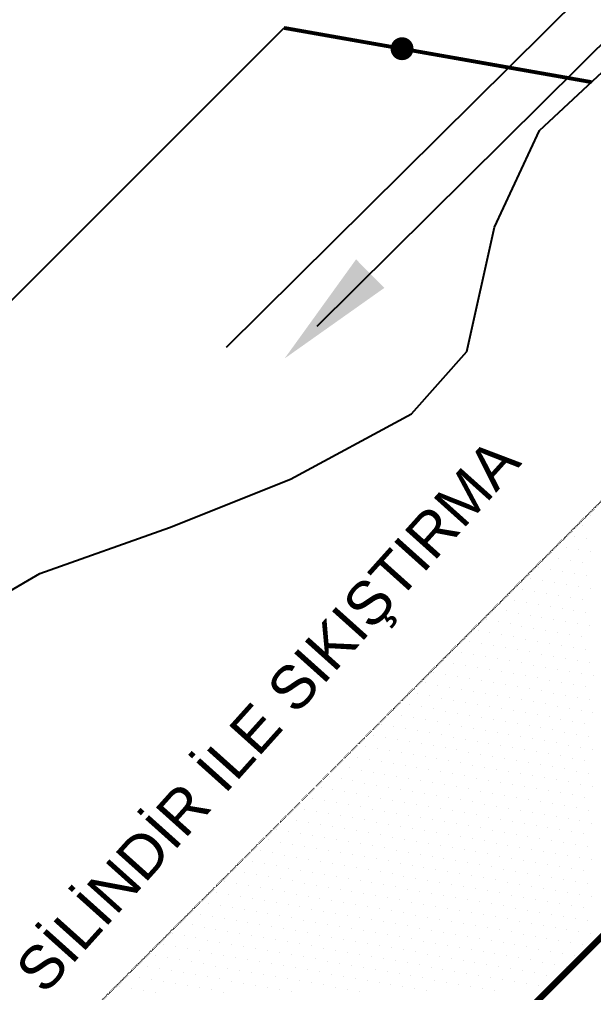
# Model space of a CAD drawing. Header units: millimetres. Extents: x -2888 to 18917, y -816 to 5133.
# Drawn here: x 17464.5 to 17613.2, y 3147.6 to 3399.7 of the extents above; entities that cross this region are included whole.
import ezdxf

# ---------------------------------------------------------------- set-up
doc = ezdxf.new("R2010")
doc.units = ezdxf.units.MM
doc.linetypes.add('PUNTEGGIATA', pattern=[0.25, 0, -0.25])
doc.layers.add('GRI_R_254', color=254, linetype='Continuous')
doc.styles.add('ARIAL', font='arial.ttf', dxfattribs={"width": 0.8})

# ---------------------------------------------------------------- blocks, each defined once
blk = doc.blocks.new('*X49')
at = {"color": 0}
for p, q in [((40.4101, 79.2934), (40.4101, 79.2934)), ((40.3784, 79.2506), (40.3784, 79.2506)), ((40.3467, 79.2078), (40.3467, 79.2078)), ((40.3936, 79.1996), (40.3936, 79.1996)), ((40.315, 79.1651), (40.315, 79.1651)), ((40.3619, 79.1568), (40.3619, 79.1568)), ((40.2363, 79.1306), (40.2363, 79.1306)), ((40.2833, 79.1223), (40.2833, 79.1223)), ((40.4088, 79.1485), (40.4088, 79.1485)), ((40.2046, 79.0878), (40.2046, 79.0878)), ((40.2515, 79.0795), (40.2515, 79.0795)), ((40.3302, 79.114), (40.3302, 79.114)), ((40.3771, 79.1058), (40.3771, 79.1058)), ((40.1729, 79.045), (40.1729, 79.045)), ((40.2984, 79.0713), (40.2984, 79.0713)), ((40.3453, 79.063), (40.3453, 79.063)), ((40.3922, 79.0547), (40.3922, 79.0547)), ((40.2198, 79.0368), (40.2198, 79.0368)), ((40.2667, 79.0285), (40.2667, 79.0285)), ((40.3136, 79.0202), (40.3136, 79.0202)), ((40.3605, 79.012), (40.3605, 79.012)), ((40.4074, 79.0037), (40.4074, 79.0037)), ((40.1412, 79.0023), (40.1412, 79.0023)), ((40.1881, 78.994), (40.1881, 78.994)), ((40.235, 78.9857), (40.235, 78.9857)), ((40.2819, 78.9775), (40.2819, 78.9775)), ((40.3288, 78.9692), (40.3288, 78.9692)), ((40.1095, 78.9595), (40.1095, 78.9595)), ((40.1564, 78.9512), (40.1564, 78.9512)), ((40.2033, 78.943), (40.2033, 78.943)), ((40.2502, 78.9347), (40.2502, 78.9347)), ((40.2971, 78.9264), (40.2971, 78.9264)), ((40.3757, 78.9609), (40.3757, 78.9609)), ((40.0308, 78.925), (40.0308, 78.925)), ((40.0777, 78.9167), (40.0777, 78.9167)), ((40.1246, 78.9085), (40.1246, 78.9085)), ((40.1715, 78.9002), (40.1715, 78.9002)), ((40.2184, 78.8919), (40.2184, 78.8919)), ((40.344, 78.9182), (40.344, 78.9182)), ((40.3909, 78.9099), (40.3909, 78.9099)), ((39.9991, 78.8822), (39.9991, 78.8822)), ((40.046, 78.874), (40.046, 78.874)), ((40.0929, 78.8657), (40.0929, 78.8657)), ((40.1398, 78.8574), (40.1398, 78.8574)), ((40.2654, 78.8837), (40.2654, 78.8837)), ((40.3123, 78.8754), (40.3123, 78.8754)), ((40.3592, 78.8671), (40.3592, 78.8671)), ((40.4061, 78.8589), (40.4061, 78.8589)), ((39.9674, 78.8395), (39.9674, 78.8395)), ((40.0143, 78.8312), (40.0143, 78.8312)), ((40.0612, 78.8229), (40.0612, 78.8229)), ((40.1081, 78.8147), (40.1081, 78.8147)), ((40.1867, 78.8492), (40.1867, 78.8492)), ((40.2336, 78.8409), (40.2336, 78.8409)), ((40.2805, 78.8326), (40.2805, 78.8326)), ((40.3274, 78.8244), (40.3274, 78.8244)), ((40.3743, 78.8161), (40.3743, 78.8161)), ((39.9357, 78.7967), (39.9357, 78.7967)), ((39.9826, 78.7884), (39.9826, 78.7884)), ((40.0295, 78.7802), (40.0295, 78.7802)), ((40.155, 78.8064), (40.155, 78.8064)), ((40.2019, 78.7981), (40.2019, 78.7981)), ((40.2488, 78.7899), (40.2488, 78.7899)), ((40.2957, 78.7816), (40.2957, 78.7816)), ((40.3426, 78.7733), (40.3426, 78.7733)), ((39.904, 78.7539), (39.904, 78.7539)), ((39.9509, 78.7457), (39.9509, 78.7457)), ((39.9978, 78.7374), (39.9978, 78.7374)), ((40.0764, 78.7719), (40.0764, 78.7719)), ((40.1233, 78.7636), (40.1233, 78.7636)), ((40.1702, 78.7554), (40.1702, 78.7554)), ((40.2171, 78.7471), (40.2171, 78.7471)), ((40.264, 78.7388), (40.264, 78.7388)), ((40.3895, 78.7651), (40.3895, 78.7651)), ((39.8253, 78.7195), (39.8253, 78.7195)), ((39.8722, 78.7112), (39.8722, 78.7112)), ((39.9191, 78.7029), (39.9191, 78.7029)), ((40.0447, 78.7291), (40.0447, 78.7291)), ((40.0916, 78.7209), (40.0916, 78.7209)), ((40.1385, 78.7126), (40.1385, 78.7126)), ((40.1854, 78.7043), (40.1854, 78.7043)), ((40.3109, 78.7306), (40.3109, 78.7306)), ((40.3578, 78.7223), (40.3578, 78.7223)), ((40.4047, 78.714), (40.4047, 78.714)), ((39.7936, 78.6767), (39.7936, 78.6767)), ((39.8405, 78.6684), (39.8405, 78.6684)), ((39.8874, 78.6601), (39.8874, 78.6601)), ((39.966, 78.6946), (39.966, 78.6946)), ((40.0129, 78.6864), (40.0129, 78.6864)), ((40.0598, 78.6781), (40.0598, 78.6781)), ((40.1067, 78.6698), (40.1067, 78.6698)), ((40.1536, 78.6616), (40.1536, 78.6616)), ((40.2323, 78.6961), (40.2323, 78.6961)), ((40.2792, 78.6878), (40.2792, 78.6878)), ((40.3261, 78.6795), (40.3261, 78.6795)), ((40.373, 78.6712), (40.373, 78.6712)), ((40.4199, 78.663), (40.4199, 78.663)), ((39.7619, 78.6339), (39.7619, 78.6339)), ((39.8088, 78.6256), (39.8088, 78.6256)), ((39.9343, 78.6519), (39.9343, 78.6519)), ((39.9812, 78.6436), (39.9812, 78.6436)), ((40.0281, 78.6353), (40.0281, 78.6353)), ((40.075, 78.6271), (40.075, 78.6271)), ((40.2006, 78.6533), (40.2006, 78.6533)), ((40.2475, 78.645), (40.2475, 78.645)), ((40.2944, 78.6368), (40.2944, 78.6368)), ((40.3413, 78.6285), (40.3413, 78.6285)), ((39.7302, 78.5912), (39.7302, 78.5912)), ((39.7771, 78.5829), (39.7771, 78.5829)), ((39.8557, 78.6174), (39.8557, 78.6174)), ((39.9026, 78.6091), (39.9026, 78.6091)), ((39.9495, 78.6008), (39.9495, 78.6008)), ((39.9964, 78.5926), (39.9964, 78.5926)), ((40.0433, 78.5843), (40.0433, 78.5843)), ((40.1219, 78.6188), (40.1219, 78.6188)), ((40.1688, 78.6105), (40.1688, 78.6105)), ((40.2157, 78.6023), (40.2157, 78.6023)), ((40.2626, 78.594), (40.2626, 78.594)), ((40.3095, 78.5857), (40.3095, 78.5857)), ((40.3882, 78.6202), (40.3882, 78.6202)), ((39.6985, 78.5484), (39.6985, 78.5484)), ((39.824, 78.5746), (39.824, 78.5746)), ((39.8709, 78.5663), (39.8709, 78.5663)), ((39.9178, 78.5581), (39.9178, 78.5581)), ((39.9647, 78.5498), (39.9647, 78.5498)), ((40.0902, 78.576), (40.0902, 78.576)), ((40.1371, 78.5678), (40.1371, 78.5678)), ((40.184, 78.5595), (40.184, 78.5595)), ((40.2309, 78.5512), (40.2309, 78.5512)), ((40.3564, 78.5774), (40.3564, 78.5774)), ((40.4033, 78.5692), (40.4033, 78.5692)), ((39.6198, 78.5139), (39.6198, 78.5139)), ((39.7454, 78.5401), (39.7454, 78.5401)), ((39.7923, 78.5318), (39.7923, 78.5318)), ((39.8392, 78.5236), (39.8392, 78.5236)), ((39.8861, 78.5153), (39.8861, 78.5153)), ((39.933, 78.507), (39.933, 78.507)), ((40.0116, 78.5415), (40.0116, 78.5415)), ((40.0585, 78.5333), (40.0585, 78.5333)), ((40.1054, 78.525), (40.1054, 78.525)), ((40.1523, 78.5167), (40.1523, 78.5167)), ((40.1992, 78.5085), (40.1992, 78.5085)), ((40.2778, 78.543), (40.2778, 78.543)), ((40.3247, 78.5347), (40.3247, 78.5347)), ((40.3716, 78.5264), (40.3716, 78.5264)), ((40.4185, 78.5181), (40.4185, 78.5181)), ((39.5881, 78.4711), (39.5881, 78.4711)), ((39.6667, 78.5056), (39.6667, 78.5056)), ((39.7136, 78.4974), (39.7136, 78.4974)), ((39.7605, 78.4891), (39.7605, 78.4891)), ((39.8074, 78.4808), (39.8074, 78.4808)), ((39.8543, 78.4725), (39.8543, 78.4725)), ((39.9799, 78.4988), (39.9799, 78.4988)), ((40.0268, 78.4905), (40.0268, 78.4905)), ((40.0737, 78.4822), (40.0737, 78.4822)), ((40.1206, 78.474), (40.1206, 78.474)), ((40.2461, 78.5002), (40.2461, 78.5002)), ((40.293, 78.4919), (40.293, 78.4919)), ((40.3399, 78.4836), (40.3399, 78.4836)), ((40.3868, 78.4754), (40.3868, 78.4754)), ((39.635, 78.4629), (39.635, 78.4629)), ((39.6819, 78.4546), (39.6819, 78.4546)), ((39.7288, 78.4463), (39.7288, 78.4463)), ((39.7757, 78.438), (39.7757, 78.438)), ((39.8226, 78.4298), (39.8226, 78.4298)), ((39.9012, 78.4643), (39.9012, 78.4643)), ((39.9481, 78.456), (39.9481, 78.456)), ((39.995, 78.4477), (39.995, 78.4477)), ((40.0419, 78.4395), (40.0419, 78.4395)), ((40.0888, 78.4312), (40.0888, 78.4312)), ((40.1675, 78.4657), (40.1675, 78.4657)), ((40.2144, 78.4574), (40.2144, 78.4574)), ((40.2613, 78.4491), (40.2613, 78.4491)), ((40.3082, 78.4409), (40.3082, 78.4409)), ((40.3551, 78.4326), (40.3551, 78.4326)), ((39.5564, 78.4284), (39.5564, 78.4284)), ((39.6033, 78.4201), (39.6033, 78.4201)), ((39.6502, 78.4118), (39.6502, 78.4118)), ((39.6971, 78.4035), (39.6971, 78.4035)), ((39.744, 78.3953), (39.744, 78.3953)), ((39.8695, 78.4215), (39.8695, 78.4215)), ((39.9164, 78.4132), (39.9164, 78.4132)), ((39.9633, 78.405), (39.9633, 78.405)), ((40.0102, 78.3967), (40.0102, 78.3967)), ((40.1357, 78.4229), (40.1357, 78.4229)), ((40.1827, 78.4147), (40.1827, 78.4147)), ((40.2296, 78.4064), (40.2296, 78.4064)), ((40.2765, 78.3981), (40.2765, 78.3981)), ((40.402, 78.4243), (40.402, 78.4243)), ((39.5247, 78.3856), (39.5247, 78.3856)), ((39.5716, 78.3773), (39.5716, 78.3773)), ((39.6185, 78.3691), (39.6185, 78.3691)), ((39.6654, 78.3608), (39.6654, 78.3608)), ((39.7909, 78.387), (39.7909, 78.387)), ((39.8378, 78.3787), (39.8378, 78.3787)), ((39.8847, 78.3705), (39.8847, 78.3705)), ((39.9316, 78.3622), (39.9316, 78.3622)), ((39.9785, 78.3539), (39.9785, 78.3539)), ((40.0571, 78.3884), (40.0571, 78.3884)), ((40.104, 78.3802), (40.104, 78.3802)), ((40.1509, 78.3719), (40.1509, 78.3719)), ((40.1978, 78.3636), (40.1978, 78.3636)), ((40.2447, 78.3553), (40.2447, 78.3553)), ((40.3234, 78.3898), (40.3234, 78.3898)), ((40.3703, 78.3816), (40.3703, 78.3816)), ((40.4172, 78.3733), (40.4172, 78.3733)), ((39.493, 78.3428), (39.493, 78.3428)), ((39.5399, 78.3346), (39.5399, 78.3346)), ((39.5868, 78.3263), (39.5868, 78.3263)), ((39.6337, 78.318), (39.6337, 78.318)), ((39.7123, 78.3525), (39.7123, 78.3525)), ((39.7592, 78.3442), (39.7592, 78.3442)), ((39.8061, 78.336), (39.8061, 78.336)), ((39.853, 78.3277), (39.853, 78.3277)), ((39.8999, 78.3194), (39.8999, 78.3194)), ((40.0254, 78.3457), (40.0254, 78.3457)), ((40.0723, 78.3374), (40.0723, 78.3374)), ((40.1192, 78.3291), (40.1192, 78.3291)), ((40.1661, 78.3208), (40.1661, 78.3208)), ((40.2916, 78.3471), (40.2916, 78.3471)), ((40.3385, 78.3388), (40.3385, 78.3388)), ((40.3854, 78.3305), (40.3854, 78.3305)), ((39.4143, 78.3083), (39.4143, 78.3083)), ((39.4612, 78.3001), (39.4612, 78.3001)), ((39.5081, 78.2918), (39.5081, 78.2918)), ((39.555, 78.2835), (39.555, 78.2835)), ((39.6806, 78.3097), (39.6806, 78.3097)), ((39.7275, 78.3015), (39.7275, 78.3015)), ((39.7744, 78.2932), (39.7744, 78.2932)), ((39.8213, 78.2849), (39.8213, 78.2849)), ((39.8682, 78.2767), (39.8682, 78.2767)), ((39.9468, 78.3112), (39.9468, 78.3112)), ((39.9937, 78.3029), (39.9937, 78.3029)), ((40.0406, 78.2946), (40.0406, 78.2946)), ((40.0875, 78.2864), (40.0875, 78.2864)), ((40.1344, 78.2781), (40.1344, 78.2781)), ((40.213, 78.3126), (40.213, 78.3126)), ((40.2599, 78.3043), (40.2599, 78.3043)), ((40.3068, 78.296), (40.3068, 78.296)), ((40.3537, 78.2878), (40.3537, 78.2878)), ((40.4006, 78.2795), (40.4006, 78.2795)), ((39.3826, 78.2656), (39.3826, 78.2656)), ((39.4295, 78.2573), (39.4295, 78.2573)), ((39.4764, 78.249), (39.4764, 78.249)), ((39.5233, 78.2408), (39.5233, 78.2408)), ((39.6019, 78.2752), (39.6019, 78.2752)), ((39.6488, 78.267), (39.6488, 78.267)), ((39.6957, 78.2587), (39.6957, 78.2587)), ((39.7426, 78.2504), (39.7426, 78.2504)), ((39.7895, 78.2422), (39.7895, 78.2422)), ((39.9151, 78.2684), (39.9151, 78.2684)), ((39.962, 78.2601), (39.962, 78.2601)), ((40.0089, 78.2519), (40.0089, 78.2519)), ((40.0558, 78.2436), (40.0558, 78.2436)), ((40.1813, 78.2698), (40.1813, 78.2698)), ((40.2282, 78.2615), (40.2282, 78.2615)), ((40.2751, 78.2533), (40.2751, 78.2533)), ((40.322, 78.245), (40.322, 78.245)), ((39.3509, 78.2228), (39.3509, 78.2228)), ((39.3978, 78.2145), (39.3978, 78.2145)), ((39.4447, 78.2063), (39.4447, 78.2063)), ((39.5702, 78.2325), (39.5702, 78.2325)), ((39.6171, 78.2242), (39.6171, 78.2242)), ((39.664, 78.2159), (39.664, 78.2159)), ((39.7109, 78.2077), (39.7109, 78.2077)), ((39.8364, 78.2339), (39.8364, 78.2339)), ((39.8833, 78.2256), (39.8833, 78.2256)), ((39.9302, 78.2174), (39.9302, 78.2174)), ((39.9771, 78.2091), (39.9771, 78.2091)), ((40.024, 78.2008), (40.024, 78.2008)), ((40.1027, 78.2353), (40.1027, 78.2353)), ((40.1496, 78.227), (40.1496, 78.227)), ((40.1965, 78.2188), (40.1965, 78.2188)), ((40.2434, 78.2105), (40.2434, 78.2105)), ((40.2903, 78.2022), (40.2903, 78.2022)), ((40.3689, 78.2367), (40.3689, 78.2367)), ((40.4158, 78.2285), (40.4158, 78.2285)), ((39.3192, 78.18), (39.3192, 78.18)), ((39.3661, 78.1718), (39.3661, 78.1718)), ((39.413, 78.1635), (39.413, 78.1635)), ((39.4916, 78.198), (39.4916, 78.198)), ((39.5385, 78.1897), (39.5385, 78.1897)), ((39.5854, 78.1814), (39.5854, 78.1814)), ((39.6323, 78.1732), (39.6323, 78.1732)), ((39.6792, 78.1649), (39.6792, 78.1649)), ((39.7578, 78.1994), (39.7578, 78.1994)), ((39.8047, 78.1911), (39.8047, 78.1911)), ((39.8516, 78.1829), (39.8516, 78.1829)), ((39.8985, 78.1746), (39.8985, 78.1746)), ((39.9454, 78.1663), (39.9454, 78.1663)), ((40.0709, 78.1925), (40.0709, 78.1925)), ((40.1179, 78.1843), (40.1179, 78.1843)), ((40.1648, 78.176), (40.1648, 78.176)), ((40.2117, 78.1677), (40.2117, 78.1677)), ((40.3372, 78.194), (40.3372, 78.194)), ((40.3841, 78.1857), (40.3841, 78.1857)), ((39.2874, 78.1373), (39.2874, 78.1373)), ((39.3343, 78.129), (39.3343, 78.129)), ((39.4599, 78.1552), (39.4599, 78.1552)), ((39.5068, 78.1469), (39.5068, 78.1469)), ((39.5537, 78.1387), (39.5537, 78.1387)), ((39.6006, 78.1304), (39.6006, 78.1304)), ((39.7261, 78.1566), (39.7261, 78.1566)), ((39.773, 78.1484), (39.773, 78.1484)), ((39.8199, 78.1401), (39.8199, 78.1401)), ((39.8668, 78.1318), (39.8668, 78.1318)), ((39.9137, 78.1236), (39.9137, 78.1236)), ((39.9923, 78.1581), (39.9923, 78.1581)), ((40.0392, 78.1498), (40.0392, 78.1498)), ((40.0861, 78.1415), (40.0861, 78.1415)), ((40.133, 78.1332), (40.133, 78.1332)), ((40.1799, 78.125), (40.1799, 78.125)), ((40.2586, 78.1595), (40.2586, 78.1595)), ((40.3055, 78.1512), (40.3055, 78.1512)), ((40.3524, 78.1429), (40.3524, 78.1429)), ((40.3993, 78.1347), (40.3993, 78.1347)), ((39.2088, 78.1028), (39.2088, 78.1028)), ((39.2557, 78.0945), (39.2557, 78.0945)), ((39.3026, 78.0862), (39.3026, 78.0862)), ((39.3812, 78.1207), (39.3812, 78.1207)), ((39.4281, 78.1125), (39.4281, 78.1125)), ((39.4751, 78.1042), (39.4751, 78.1042)), ((39.522, 78.0959), (39.522, 78.0959)), ((39.5689, 78.0876), (39.5689, 78.0876)), ((39.6475, 78.1221), (39.6475, 78.1221)), ((39.6944, 78.1139), (39.6944, 78.1139)), ((39.7413, 78.1056), (39.7413, 78.1056)), ((39.7882, 78.0973), (39.7882, 78.0973)), ((39.8351, 78.0891), (39.8351, 78.0891)), ((39.9606, 78.1153), (39.9606, 78.1153)), ((40.0075, 78.107), (40.0075, 78.107)), ((40.0544, 78.0987), (40.0544, 78.0987)), ((40.1013, 78.0905), (40.1013, 78.0905)), ((40.2268, 78.1167), (40.2268, 78.1167)), ((40.2737, 78.1084), (40.2737, 78.1084)), ((40.3206, 78.1002), (40.3206, 78.1002)), ((40.3675, 78.0919), (40.3675, 78.0919)), ((39.1771, 78.06), (39.1771, 78.06)), ((39.224, 78.0517), (39.224, 78.0517)), ((39.3495, 78.078), (39.3495, 78.078)), ((39.3964, 78.0697), (39.3964, 78.0697)), ((39.4433, 78.0614), (39.4433, 78.0614)), ((39.4902, 78.0531), (39.4902, 78.0531)), ((39.6158, 78.0794), (39.6158, 78.0794)), ((39.6627, 78.0711), (39.6627, 78.0711)), ((39.7096, 78.0628), (39.7096, 78.0628)), ((39.7565, 78.0546), (39.7565, 78.0546)), ((39.882, 78.0808), (39.882, 78.0808)), ((39.9289, 78.0725), (39.9289, 78.0725)), ((39.9758, 78.0642), (39.9758, 78.0642)), ((40.0227, 78.056), (40.0227, 78.056)), ((40.0696, 78.0477), (40.0696, 78.0477)), ((40.1482, 78.0822), (40.1482, 78.0822)), ((40.1951, 78.0739), (40.1951, 78.0739)), ((40.242, 78.0657), (40.242, 78.0657)), ((40.2889, 78.0574), (40.2889, 78.0574)), ((40.3358, 78.0491), (40.3358, 78.0491)), ((40.4144, 78.0836), (40.4144, 78.0836)), ((39.1454, 78.0172), (39.1454, 78.0172)), ((39.1923, 78.009), (39.1923, 78.009)), ((39.2709, 78.0435), (39.2709, 78.0435)), ((39.3178, 78.0352), (39.3178, 78.0352)), ((39.3647, 78.0269), (39.3647, 78.0269)), ((39.4116, 78.0186), (39.4116, 78.0186)), ((39.4585, 78.0104), (39.4585, 78.0104)), ((39.5371, 78.0449), (39.5371, 78.0449)), ((39.584, 78.0366), (39.584, 78.0366)), ((39.6309, 78.0283), (39.6309, 78.0283)), ((39.6778, 78.0201), (39.6778, 78.0201)), ((39.7247, 78.0118), (39.7247, 78.0118)), ((39.8034, 78.0463), (39.8034, 78.0463)), ((39.8503, 78.038), (39.8503, 78.038)), ((39.8972, 78.0298), (39.8972, 78.0298)), ((39.9441, 78.0215), (39.9441, 78.0215)), ((39.991, 78.0132), (39.991, 78.0132)), ((40.1165, 78.0394), (40.1165, 78.0394)), ((40.1634, 78.0312), (40.1634, 78.0312)), ((40.2103, 78.0229), (40.2103, 78.0229)), ((40.2572, 78.0146), (40.2572, 78.0146)), ((40.3827, 78.0409), (40.3827, 78.0409)), ((39.1137, 77.9745), (39.1137, 77.9745)), ((39.2392, 78.0007), (39.2392, 78.0007)), ((39.2861, 77.9924), (39.2861, 77.9924)), ((39.333, 77.9842), (39.333, 77.9842)), ((39.3799, 77.9759), (39.3799, 77.9759)), ((39.5054, 78.0021), (39.5054, 78.0021)), ((39.5523, 77.9938), (39.5523, 77.9938)), ((39.5992, 77.9856), (39.5992, 77.9856)), ((39.6461, 77.9773), (39.6461, 77.9773)), ((39.7716, 78.0035), (39.7716, 78.0035)), ((39.8185, 77.9953), (39.8185, 77.9953)), ((39.8654, 77.987), (39.8654, 77.987)), ((39.9123, 77.9787), (39.9123, 77.9787)), ((40.0379, 78.0049), (40.0379, 78.0049)), ((40.0848, 77.9967), (40.0848, 77.9967)), ((40.1317, 77.9884), (40.1317, 77.9884)), ((40.1786, 77.9801), (40.1786, 77.9801)), ((40.2255, 77.9719), (40.2255, 77.9719)), ((40.3041, 78.0064), (40.3041, 78.0064)), ((40.351, 77.9981), (40.351, 77.9981)), ((40.3979, 77.9898), (40.3979, 77.9898)), ((39.1606, 77.9662), (39.1606, 77.9662)), ((39.2075, 77.9579), (39.2075, 77.9579)), ((39.2544, 77.9497), (39.2544, 77.9497)), ((39.3013, 77.9414), (39.3013, 77.9414)), ((39.3482, 77.9331), (39.3482, 77.9331)), ((39.4268, 77.9676), (39.4268, 77.9676)), ((39.4737, 77.9593), (39.4737, 77.9593)), ((39.5206, 77.9511), (39.5206, 77.9511)), ((39.5675, 77.9428), (39.5675, 77.9428)), ((39.6144, 77.9345), (39.6144, 77.9345)), ((39.693, 77.969), (39.693, 77.969)), ((39.7399, 77.9608), (39.7399, 77.9608)), ((39.7868, 77.9525), (39.7868, 77.9525)), ((39.8337, 77.9442), (39.8337, 77.9442)), ((39.8806, 77.9359), (39.8806, 77.9359)), ((39.9592, 77.9704), (39.9592, 77.9704)), ((40.0061, 77.9622), (40.0061, 77.9622)), ((40.053, 77.9539), (40.053, 77.9539)), ((40.1, 77.9456), (40.1, 77.9456)), ((40.1469, 77.9374), (40.1469, 77.9374)), ((40.2724, 77.9636), (40.2724, 77.9636)), ((40.3193, 77.9553), (40.3193, 77.9553)), ((40.3662, 77.9471), (40.3662, 77.9471)), ((40.4131, 77.9388), (40.4131, 77.9388)), ((39.0033, 77.8972), (39.0033, 77.8972)), ((39.0819, 77.9317), (39.0819, 77.9317)), ((39.1288, 77.9234), (39.1288, 77.9234)), ((39.1757, 77.9152), (39.1757, 77.9152)), ((39.2226, 77.9069), (39.2226, 77.9069)), ((39.2695, 77.8986), (39.2695, 77.8986)), ((39.3951, 77.9248), (39.3951, 77.9248)), ((39.442, 77.9166), (39.442, 77.9166)), ((39.4889, 77.9083), (39.4889, 77.9083)), ((39.5358, 77.9), (39.5358, 77.9)), ((39.6613, 77.9263), (39.6613, 77.9263)), ((39.7082, 77.918), (39.7082, 77.918)), ((39.7551, 77.9097), (39.7551, 77.9097)), ((39.802, 77.9015), (39.802, 77.9015)), ((39.9275, 77.9277), (39.9275, 77.9277)), ((39.9744, 77.9194), (39.9744, 77.9194)), ((40.0213, 77.9111), (40.0213, 77.9111)), ((40.0682, 77.9029), (40.0682, 77.9029)), ((40.1151, 77.8946), (40.1151, 77.8946)), ((40.1938, 77.9291), (40.1938, 77.9291)), ((40.2407, 77.9208), (40.2407, 77.9208)), ((40.2876, 77.9126), (40.2876, 77.9126)), ((40.3345, 77.9043), (40.3345, 77.9043)), ((40.3814, 77.896), (40.3814, 77.896)), ((39.0502, 77.8889), (39.0502, 77.8889)), ((39.0971, 77.8807), (39.0971, 77.8807)), ((39.144, 77.8724), (39.144, 77.8724)), ((39.1909, 77.8641), (39.1909, 77.8641)), ((39.3164, 77.8903), (39.3164, 77.8903)), ((39.3633, 77.8821), (39.3633, 77.8821)), ((39.4103, 77.8738), (39.4103, 77.8738)), ((39.4572, 77.8655), (39.4572, 77.8655)), ((39.5041, 77.8573), (39.5041, 77.8573)), ((39.5827, 77.8918), (39.5827, 77.8918)), ((39.6296, 77.8835), (39.6296, 77.8835)), ((39.6765, 77.8752), (39.6765, 77.8752)), ((39.7234, 77.867), (39.7234, 77.867)), ((39.7703, 77.8587), (39.7703, 77.8587)), ((39.8489, 77.8932), (39.8489, 77.8932)), ((39.8958, 77.8849), (39.8958, 77.8849)), ((39.9427, 77.8766), (39.9427, 77.8766)), ((39.9896, 77.8684), (39.9896, 77.8684)), ((40.0365, 77.8601), (40.0365, 77.8601)), ((40.162, 77.8863), (40.162, 77.8863)), ((40.2089, 77.8781), (40.2089, 77.8781)), ((40.2558, 77.8698), (40.2558, 77.8698)), ((40.3027, 77.8615), (40.3027, 77.8615)), ((38.9716, 77.8544), (38.9716, 77.8544)), ((39.0185, 77.8462), (39.0185, 77.8462)), ((39.0654, 77.8379), (39.0654, 77.8379)), ((39.1123, 77.8296), (39.1123, 77.8296)), ((39.1592, 77.8214), (39.1592, 77.8214)), ((39.2378, 77.8559), (39.2378, 77.8559)), ((39.2847, 77.8476), (39.2847, 77.8476)), ((39.3316, 77.8393), (39.3316, 77.8393)), ((39.3785, 77.831), (39.3785, 77.831)), ((39.4254, 77.8228), (39.4254, 77.8228)), ((39.551, 77.849), (39.551, 77.849)), ((39.5979, 77.8407), (39.5979, 77.8407)), ((39.6448, 77.8325), (39.6448, 77.8325)), ((39.6917, 77.8242), (39.6917, 77.8242)), ((39.8172, 77.8504), (39.8172, 77.8504)), ((39.8641, 77.8421), (39.8641, 77.8421)), ((39.911, 77.8339), (39.911, 77.8339)), ((39.9579, 77.8256), (39.9579, 77.8256)), ((40.0834, 77.8518), (40.0834, 77.8518)), ((40.1303, 77.8436), (40.1303, 77.8436)), ((40.1772, 77.8353), (40.1772, 77.8353)), ((40.2241, 77.827), (40.2241, 77.827)), ((40.271, 77.8188), (40.271, 77.8188)), ((40.3496, 77.8532), (40.3496, 77.8532)), ((40.3965, 77.845), (40.3965, 77.845)), ((38.9399, 77.8117), (38.9399, 77.8117)), ((38.9868, 77.8034), (38.9868, 77.8034)), ((39.0337, 77.7951), (39.0337, 77.7951)), ((39.0806, 77.7869), (39.0806, 77.7869)), ((39.2061, 77.8131), (39.2061, 77.8131)), ((39.253, 77.8048), (39.253, 77.8048)), ((39.2999, 77.7965), (39.2999, 77.7965)), ((39.3468, 77.7883), (39.3468, 77.7883)), ((39.3937, 77.78), (39.3937, 77.78)), ((39.4723, 77.8145), (39.4723, 77.8145)), ((39.5192, 77.8062), (39.5192, 77.8062)), ((39.5661, 77.798), (39.5661, 77.798)), ((39.613, 77.7897), (39.613, 77.7897)), ((39.6599, 77.7814), (39.6599, 77.7814)), ((39.7386, 77.8159), (39.7386, 77.8159)), ((39.7855, 77.8077), (39.7855, 77.8077)), ((39.8324, 77.7994), (39.8324, 77.7994)), ((39.8793, 77.7911), (39.8793, 77.7911)), ((39.9262, 77.7828), (39.9262, 77.7828)), ((40.0048, 77.8173), (40.0048, 77.8173)), ((40.0517, 77.8091), (40.0517, 77.8091)), ((40.0986, 77.8008), (40.0986, 77.8008)), ((40.1455, 77.7925), (40.1455, 77.7925)), ((40.1924, 77.7843), (40.1924, 77.7843)), ((40.3179, 77.8105), (40.3179, 77.8105)), ((40.3648, 77.8022), (40.3648, 77.8022)), ((40.4117, 77.7939), (40.4117, 77.7939)), ((38.9082, 77.7689), (38.9082, 77.7689)), ((38.9551, 77.7606), (38.9551, 77.7606)), ((39.002, 77.7524), (39.002, 77.7524)), ((39.0489, 77.7441), (39.0489, 77.7441)), ((39.1275, 77.7786), (39.1275, 77.7786)), ((39.1744, 77.7703), (39.1744, 77.7703)), ((39.2213, 77.7621), (39.2213, 77.7621)), ((39.2682, 77.7538), (39.2682, 77.7538)), ((39.3151, 77.7455), (39.3151, 77.7455)), ((39.4406, 77.7717), (39.4406, 77.7717)), ((39.4875, 77.7635), (39.4875, 77.7635)), ((39.5344, 77.7552), (39.5344, 77.7552)), ((39.5813, 77.7469), (39.5813, 77.7469)), ((39.7068, 77.7732), (39.7068, 77.7732)), ((39.7537, 77.7649), (39.7537, 77.7649)), ((39.8006, 77.7566), (39.8006, 77.7566)), ((39.8475, 77.7483), (39.8475, 77.7483)), ((39.9731, 77.7746), (39.9731, 77.7746)), ((40.02, 77.7663), (40.02, 77.7663)), ((40.0669, 77.758), (40.0669, 77.758)), ((40.1138, 77.7498), (40.1138, 77.7498)), ((40.1607, 77.7415), (40.1607, 77.7415)), ((40.2393, 77.776), (40.2393, 77.776)), ((40.2862, 77.7677), (40.2862, 77.7677)), ((40.3331, 77.7594), (40.3331, 77.7594)), ((40.38, 77.7512), (40.38, 77.7512)), ((38.8764, 77.7261), (38.8764, 77.7261)), ((38.9233, 77.7179), (38.9233, 77.7179)), ((38.9702, 77.7096), (38.9702, 77.7096)), ((39.0958, 77.7358), (39.0958, 77.7358)), ((39.1427, 77.7276), (39.1427, 77.7276)), ((39.1896, 77.7193), (39.1896, 77.7193)), ((39.2365, 77.711), (39.2365, 77.711)), ((39.362, 77.7372), (39.362, 77.7372)), ((39.4089, 77.729), (39.4089, 77.729)), ((39.4558, 77.7207), (39.4558, 77.7207)), ((39.5027, 77.7124), (39.5027, 77.7124)), ((39.5496, 77.7042), (39.5496, 77.7042)), ((39.6282, 77.7387), (39.6282, 77.7387)), ((39.6751, 77.7304), (39.6751, 77.7304)), ((39.722, 77.7221), (39.722, 77.7221)), ((39.7689, 77.7138), (39.7689, 77.7138)), ((39.8158, 77.7056), (39.8158, 77.7056)), ((39.8944, 77.7401), (39.8944, 77.7401)), ((39.9413, 77.7318), (39.9413, 77.7318)), ((39.9882, 77.7235), (39.9882, 77.7235)), ((40.0352, 77.7153), (40.0352, 77.7153)), ((40.0821, 77.707), (40.0821, 77.707)), ((40.2076, 77.7332), (40.2076, 77.7332)), ((40.2545, 77.725), (40.2545, 77.725)), ((40.3014, 77.7167), (40.3014, 77.7167)), ((40.3483, 77.7084), (40.3483, 77.7084)), ((38.7978, 77.6916), (38.7978, 77.6916)), ((38.8447, 77.6834), (38.8447, 77.6834)), ((38.8916, 77.6751), (38.8916, 77.6751)), ((38.9385, 77.6668), (38.9385, 77.6668)), ((39.0171, 77.7013), (39.0171, 77.7013)), ((39.064, 77.6931), (39.064, 77.6931)), ((39.1109, 77.6848), (39.1109, 77.6848)), ((39.1578, 77.6765), (39.1578, 77.6765)), ((39.2047, 77.6682), (39.2047, 77.6682)), ((39.2834, 77.7027), (39.2834, 77.7027)), ((39.3303, 77.6945), (39.3303, 77.6945)), ((39.3772, 77.6862), (39.3772, 77.6862)), ((39.4241, 77.6779), (39.4241, 77.6779)), ((39.471, 77.6697), (39.471, 77.6697)), ((39.5965, 77.6959), (39.5965, 77.6959)), ((39.6434, 77.6876), (39.6434, 77.6876)), ((39.6903, 77.6794), (39.6903, 77.6794)), ((39.7372, 77.6711), (39.7372, 77.6711)), ((39.8627, 77.6973), (39.8627, 77.6973)), ((39.9096, 77.689), (39.9096, 77.689)), ((39.9565, 77.6808), (39.9565, 77.6808)), ((40.0034, 77.6725), (40.0034, 77.6725)), ((40.129, 77.6987), (40.129, 77.6987)), ((40.1759, 77.6905), (40.1759, 77.6905)), ((40.2228, 77.6822), (40.2228, 77.6822)), ((40.2697, 77.6739), (40.2697, 77.6739)), ((40.3166, 77.6656), (40.3166, 77.6656)), ((40.3952, 77.7001), (40.3952, 77.7001)), ((38.7661, 77.6489), (38.7661, 77.6489)), ((38.813, 77.6406), (38.813, 77.6406)), ((38.8599, 77.6323), (38.8599, 77.6323)), ((38.9854, 77.6586), (38.9854, 77.6586)), ((39.0323, 77.6503), (39.0323, 77.6503)), ((39.0792, 77.642), (39.0792, 77.642)), ((39.1261, 77.6338), (39.1261, 77.6338)), ((39.2516, 77.66), (39.2516, 77.66)), ((39.2985, 77.6517), (39.2985, 77.6517)), ((39.3454, 77.6434), (39.3454, 77.6434)), ((39.3924, 77.6352), (39.3924, 77.6352)), ((39.4393, 77.6269), (39.4393, 77.6269)), ((39.5179, 77.6614), (39.5179, 77.6614)), ((39.5648, 77.6531), (39.5648, 77.6531)), ((39.6117, 77.6449), (39.6117, 77.6449)), ((39.6586, 77.6366), (39.6586, 77.6366)), ((39.7055, 77.6283), (39.7055, 77.6283)), ((39.7841, 77.6628), (39.7841, 77.6628)), ((39.831, 77.6545), (39.831, 77.6545)), ((39.8779, 77.6463), (39.8779, 77.6463)), ((39.9248, 77.638), (39.9248, 77.638)), ((39.9717, 77.6297), (39.9717, 77.6297)), ((40.0503, 77.6642), (40.0503, 77.6642)), ((40.0972, 77.656), (40.0972, 77.656)), ((40.1441, 77.6477), (40.1441, 77.6477)), ((40.191, 77.6394), (40.191, 77.6394)), ((40.2379, 77.6311), (40.2379, 77.6311)), ((40.3635, 77.6574), (40.3635, 77.6574)), ((40.4104, 77.6491), (40.4104, 77.6491)), ((38.7344, 77.6061), (38.7344, 77.6061)), ((38.7813, 77.5978), (38.7813, 77.5978)), ((38.8282, 77.5896), (38.8282, 77.5896)), ((38.9068, 77.6241), (38.9068, 77.6241)), ((38.9537, 77.6158), (38.9537, 77.6158)), ((39.0006, 77.6075), (39.0006, 77.6075)), ((39.0475, 77.5993), (39.0475, 77.5993)), ((39.0944, 77.591), (39.0944, 77.591)), ((39.173, 77.6255), (39.173, 77.6255)), ((39.2199, 77.6172), (39.2199, 77.6172)), ((39.2668, 77.6089), (39.2668, 77.6089)), ((39.3137, 77.6007), (39.3137, 77.6007)), ((39.3606, 77.5924), (39.3606, 77.5924)), ((39.4862, 77.6186), (39.4862, 77.6186)), ((39.5331, 77.6104), (39.5331, 77.6104)), ((39.58, 77.6021), (39.58, 77.6021)), ((39.6269, 77.5938), (39.6269, 77.5938)), ((39.7524, 77.62), (39.7524, 77.62)), ((39.7993, 77.6118), (39.7993, 77.6118)), ((39.8462, 77.6035), (39.8462, 77.6035)), ((39.8931, 77.5952), (39.8931, 77.5952)), ((40.0186, 77.6215), (40.0186, 77.6215)), ((40.0655, 77.6132), (40.0655, 77.6132)), ((40.1124, 77.6049), (40.1124, 77.6049)), ((40.1593, 77.5967), (40.1593, 77.5967)), ((40.2848, 77.6229), (40.2848, 77.6229)), ((40.3317, 77.6146), (40.3317, 77.6146)), ((40.3786, 77.6063), (40.3786, 77.6063)), ((38.7027, 77.5633), (38.7027, 77.5633)), ((38.7496, 77.5551), (38.7496, 77.5551)), ((38.8751, 77.5813), (38.8751, 77.5813)), ((38.922, 77.573), (38.922, 77.573)), ((38.9689, 77.5648), (38.9689, 77.5648)), ((39.0158, 77.5565), (39.0158, 77.5565)), ((39.1413, 77.5827), (39.1413, 77.5827)), ((39.1882, 77.5744), (39.1882, 77.5744)), ((39.2351, 77.5662), (39.2351, 77.5662)), ((39.282, 77.5579), (39.282, 77.5579)), ((39.4075, 77.5841), (39.4075, 77.5841)), ((39.4544, 77.5759), (39.4544, 77.5759)), ((39.5013, 77.5676), (39.5013, 77.5676)), ((39.5482, 77.5593), (39.5482, 77.5593)), ((39.5951, 77.5511), (39.5951, 77.5511)), ((39.6738, 77.5855), (39.6738, 77.5855)), ((39.7207, 77.5773), (39.7207, 77.5773)), ((39.7676, 77.569), (39.7676, 77.569)), ((39.8145, 77.5607), (39.8145, 77.5607)), ((39.8614, 77.5525), (39.8614, 77.5525)), ((39.94, 77.587), (39.94, 77.587)), ((39.9869, 77.5787), (39.9869, 77.5787)), ((40.0338, 77.5704), (40.0338, 77.5704)), ((40.0807, 77.5622), (40.0807, 77.5622)), ((40.1276, 77.5539), (40.1276, 77.5539)), ((40.2062, 77.5884), (40.2062, 77.5884)), ((40.2531, 77.5801), (40.2531, 77.5801)), ((40.3, 77.5718), (40.3, 77.5718)), ((40.3469, 77.5636), (40.3469, 77.5636)), ((38.6709, 77.5206), (38.6709, 77.5206)), ((38.7178, 77.5123), (38.7178, 77.5123)), ((38.7965, 77.5468), (38.7965, 77.5468)), ((38.8434, 77.5385), (38.8434, 77.5385)), ((38.8903, 77.5303), (38.8903, 77.5303)), ((38.9372, 77.522), (38.9372, 77.522)), ((38.9841, 77.5137), (38.9841, 77.5137)), ((39.0627, 77.5482), (39.0627, 77.5482)), ((39.1096, 77.5399), (39.1096, 77.5399)), ((39.1565, 77.5317), (39.1565, 77.5317)), ((39.2034, 77.5234), (39.2034, 77.5234)), ((39.2503, 77.5151), (39.2503, 77.5151)), ((39.3289, 77.5496), (39.3289, 77.5496)), ((39.3758, 77.5414), (39.3758, 77.5414)), ((39.4227, 77.5331), (39.4227, 77.5331)), ((39.4696, 77.5248), (39.4696, 77.5248)), ((39.5165, 77.5166), (39.5165, 77.5166)), ((39.642, 77.5428), (39.642, 77.5428)), ((39.6889, 77.5345), (39.6889, 77.5345)), ((39.7358, 77.5262), (39.7358, 77.5262)), ((39.7827, 77.518), (39.7827, 77.518)), ((39.9083, 77.5442), (39.9083, 77.5442)), ((39.9552, 77.5359), (39.9552, 77.5359)), ((40.0021, 77.5277), (40.0021, 77.5277)), ((40.049, 77.5194), (40.049, 77.5194)), ((40.1745, 77.5456), (40.1745, 77.5456)), ((40.2214, 77.5373), (40.2214, 77.5373)), ((40.2683, 77.5291), (40.2683, 77.5291)), ((40.3152, 77.5208), (40.3152, 77.5208)), ((38.5923, 77.4861), (38.5923, 77.4861)), ((38.6392, 77.4778), (38.6392, 77.4778)), ((38.7647, 77.504), (38.7647, 77.504)), ((38.8116, 77.4958), (38.8116, 77.4958)), ((38.8585, 77.4875), (38.8585, 77.4875)), ((38.9054, 77.4792), (38.9054, 77.4792)), ((39.031, 77.5055), (39.031, 77.5055)), ((39.0779, 77.4972), (39.0779, 77.4972)), ((39.1248, 77.4889), (39.1248, 77.4889)), ((39.1717, 77.4806), (39.1717, 77.4806)), ((39.2972, 77.5069), (39.2972, 77.5069)), ((39.3441, 77.4986), (39.3441, 77.4986)), ((39.391, 77.4903), (39.391, 77.4903)), ((39.4379, 77.4821), (39.4379, 77.4821)), ((39.4848, 77.4738), (39.4848, 77.4738)), ((39.5634, 77.5083), (39.5634, 77.5083)), ((39.6103, 77.5), (39.6103, 77.5)), ((39.6572, 77.4917), (39.6572, 77.4917)), ((39.7041, 77.4835), (39.7041, 77.4835)), ((39.751, 77.4752), (39.751, 77.4752)), ((39.8296, 77.5097), (39.8296, 77.5097)), ((39.8765, 77.5014), (39.8765, 77.5014)), ((39.9234, 77.4932), (39.9234, 77.4932)), ((39.9703, 77.4849), (39.9703, 77.4849)), ((40.0173, 77.4766), (40.0173, 77.4766)), ((40.0959, 77.5111), (40.0959, 77.5111)), ((40.1428, 77.5028), (40.1428, 77.5028)), ((40.1897, 77.4946), (40.1897, 77.4946)), ((40.2366, 77.4863), (40.2366, 77.4863)), ((40.2835, 77.478), (40.2835, 77.478)), ((38.5606, 77.4433), (38.5606, 77.4433)), ((38.6861, 77.4695), (38.6861, 77.4695)), ((38.733, 77.4613), (38.733, 77.4613)), ((38.7799, 77.453), (38.7799, 77.453)), ((38.8268, 77.4447), (38.8268, 77.4447)), ((38.8737, 77.4365), (38.8737, 77.4365)), ((38.9523, 77.471), (38.9523, 77.471)), ((38.9992, 77.4627), (38.9992, 77.4627)), ((39.0461, 77.4544), (39.0461, 77.4544)), ((39.093, 77.4461), (39.093, 77.4461)), ((39.1399, 77.4379), (39.1399, 77.4379)), ((39.2186, 77.4724), (39.2186, 77.4724)), ((39.2655, 77.4641), (39.2655, 77.4641)), ((39.3124, 77.4558), (39.3124, 77.4558)), ((39.3593, 77.4476), (39.3593, 77.4476)), ((39.4062, 77.4393), (39.4062, 77.4393)), ((39.5317, 77.4655), (39.5317, 77.4655)), ((39.5786, 77.4572), (39.5786, 77.4572)), ((39.6255, 77.449), (39.6255, 77.449)), ((39.6724, 77.4407), (39.6724, 77.4407)), ((39.7979, 77.4669), (39.7979, 77.4669)), ((39.8448, 77.4587), (39.8448, 77.4587)), ((39.8917, 77.4504), (39.8917, 77.4504)), ((39.9386, 77.4421), (39.9386, 77.4421)), ((40.0642, 77.4684), (40.0642, 77.4684)), ((40.1111, 77.4601), (40.1111, 77.4601)), ((40.158, 77.4518), (40.158, 77.4518)), ((40.2049, 77.4435), (40.2049, 77.4435)), ((38.6075, 77.435), (38.6075, 77.435)), ((38.6544, 77.4268), (38.6544, 77.4268)), ((38.7013, 77.4185), (38.7013, 77.4185)), ((38.9206, 77.4282), (38.9206, 77.4282)), ((38.9675, 77.4199), (38.9675, 77.4199)), ((39.1868, 77.4296), (39.1868, 77.4296)), ((39.2337, 77.4213), (39.2337, 77.4213)), ((39.4531, 77.431), (39.4531, 77.431)), ((39.5, 77.4228), (39.5, 77.4228)), ((39.7193, 77.4324), (39.7193, 77.4324)), ((39.7662, 77.4242), (39.7662, 77.4242)), ((39.9855, 77.4339), (39.9855, 77.4339)), ((40.0324, 77.4256), (40.0324, 77.4256))]:
    blk.add_line(p, q, dxfattribs=at)

msp = doc.modelspace()

# ---------------------------------------------------------------- linework, layer by layer
at = {"color": 2}
msp.add_line((17574.6148, 3121.3736, -4082152320.988), (17947.7949, 3494.5537, -4082152320.988), dxfattribs=at)
at = {"color": 2, "const_width": 1.6492, "elevation": -4082152320.988, "flags": 128}
msp.add_lwpolyline([(17574.6148, 3121.3736), (17947.7949, 3494.5537)], dxfattribs=at)
at = {"layer": 'GRI_R_254', "color": 7}
for p, q in [((17541.6238, 3320.2426, -4082152320.988), (17655.033, 3432.7301, -4082152320.988)), ((17631.4903, 3427.2003, -4082152320.988), (17518.0811, 3314.7128, -4082152320.988))]:
    msp.add_line(p, q, dxfattribs=at)
at = {"layer": 'GRI_R_254'}
msp.add_line((17159.8852, 3024.3509, -4082152320.988), (17533.0653, 3397.531, -4082152320.988), dxfattribs=at)
at = {"layer": 'GRI_R_254', "color": 3}
msp.add_line((17612.6734, 3383.494, -4082152320.988), (17533.0653, 3397.531, -4082152320.988), dxfattribs=at)
at = {"layer": 'GRI_R_254', "linetype": 'PUNTEGGIATA'}
msp.add_line((17366.0155, 3025.7128, -4082152320.988), (17735.5927, 3395.29, -4082152320.988), dxfattribs=at)
at = {"layer": 'GRI_R_254', "elevation": -4082152320.988}
msp.add_lwpolyline([(17264.3625, 3005.9288), (17264.3625, 3043.637), (17301.0682, 3080.0788), (17319.8687, 3093.5048), (17352.9934, 3109.6161), (17378.9559, 3124.8323), (17394.1754, 3148.1041), (17400.4422, 3176.7463), (17406.709, 3197.3329), (17420.138, 3217.9195), (17442.5195, 3240.2963), (17469.8323, 3256.1295), (17503.3972, 3268.0435), (17534.7313, 3280.5744), (17566.0655, 3297.5808), (17580.3897, 3313.692), (17587.5517, 3345.9145), (17599.1901, 3370.9765), (17624.2574, 3394.2483), (17655.7693, 3409.365)], dxfattribs=at)
at = {"layer": 'GRI_R_254', "color": 3, "const_width": 0.9895, "elevation": -4082152320.988, "flags": 128}
msp.add_lwpolyline([(17533.0653, 3397.531), (17612.6734, 3383.494)], dxfattribs=at)
at = {"layer": 'GRI_R_254', "const_width": 2.9686, "elevation": -4082152320.988, "flags": 128}
msp.add_lwpolyline([(17562.1269, 3392.145, 1), (17565.0955, 3392.145, 1)], format="xyb", close=True, dxfattribs=at)
at = {"layer": 'GRI_R_254', "color": 7}
msp.add_solid([(17559.025, 3330.173, -913125835.9103), (17551.6959, 3337.5622, -913125835.9103), (17533.193, 3311.8804, -913125835.9103)], dxfattribs=at)

# ---------------------------------------------------------------- block references
at = {"layer": 'GRI_R_254', "color": 2, "xscale": 65.96954280000001, "yscale": 65.96954280000001, "zscale": 65.96954280000001}
msp.add_blockref('*X49', (14946.6602, -1959.6294, -4082152320.988), dxfattribs=at)

# ---------------------------------------------------------------- texts
at = {"layer": 'GRI_R_254', "color": 4, "style": 'ARIAL'}
msp.add_text('SİLİNDİR İLE SIKIŞTIRMA', height=11.11066, rotation=48.094059, dxfattribs=at).set_placement((17470.997, 3146.7366, -913125835.9103))

doc.saveas('drawing.dxf')
